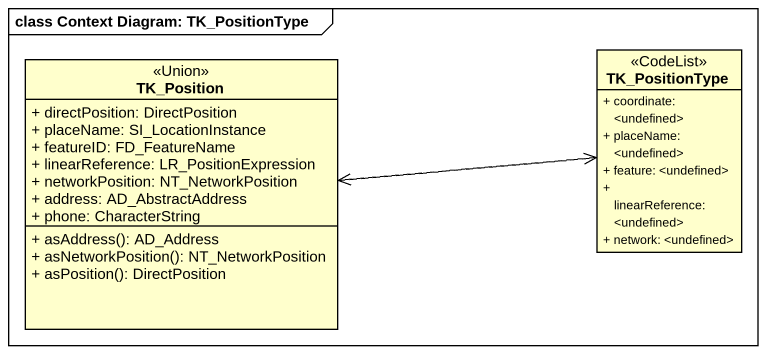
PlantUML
@startuml
mainframe class Context Diagram: TK_PositionType
hide circle
hide empty members
skinparam classAttributeIconSize 0
class TK_Position <<Union>> {
  + directPosition: DirectPosition
  + placeName: SI_LocationInstance
  + featureID: FD_FeatureName
  + linearReference: LR_PositionExpression
  + networkPosition: NT_NetworkPosition
  + address: AD_AbstractAddress
  + phone: CharacterString
  + asAddress(): AD_Address
  + asNetworkPosition(): NT_NetworkPosition
  + asPosition(): DirectPosition
}
class TK_PositionType <<CodeList>> {
  + coordinate: <undefined>
  + placeName: <undefined>
  + feature: <undefined>
  + linearReference: <undefined>
  + network: <undefined>
}
TK_Position .right.> TK_PositionType
TK_PositionType .left.> TK_Position
@enduml
